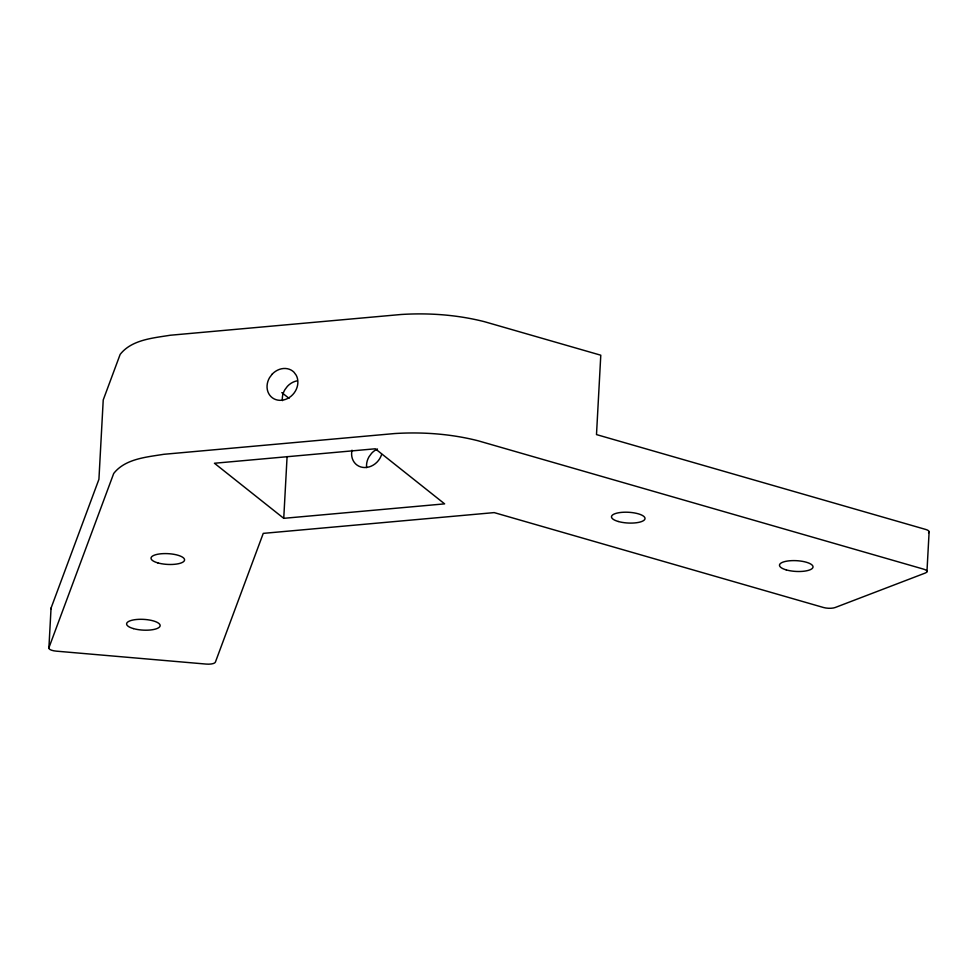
<?xml version="1.0" encoding="UTF-8"?>
<svg xmlns="http://www.w3.org/2000/svg" width="978" height="978" viewBox="0 0 978 978"><rect width="100%" height="100%" fill="white"/><g stroke="black" fill="none" stroke-linecap="round" stroke-linejoin="round"><path stroke-width="1.47" d="M48.9 647.791L113.705 473.474C125.233 458.706 146.529 457.129 163.778 454.305L394.709 433.547C422.569 431.799 450.834 433.877 477.949 440.736L923.635 569.159A8.386 2.69 3.1 0 1 925.347 573.01L835.2 607.509A8.386 2.69 3.1 0 1 823.476 607.497L494.183 512.606L263.253 533.377L215.38 662.155A8.386 2.69 3.1 0 1 206.077 664.074L56.247 651.14A8.386 2.69 3.1 0 1 48.9 647.791L51.052 608.108L98.925 479.318L103.228 399.941L120.147 354.415C131.688 339.647 152.984 338.07 170.233 335.246L401.151 314.488C429.024 312.74 457.288 314.806 484.391 321.676L600.785 355.21L596.494 434.587L925.787 529.465A8.386 2.69 3.1 0 1 928.562 532.753M283.742 518.328L214.439 463.254L375.32 448.792L444.623 503.866L283.742 518.328L287.092 456.543M926.948 571.788L929.1 532.105M281.823 392.618L288.999 398.315M366.628 467.582A16.785 14.487 -51.5 0 1 369.036 456.726L371.664 453.217A16.785 14.487 -51.5 0 1 377.484 449.012M51.076 608.805A8.386 2.69 3.1 0 1 51.052 608.108M381.664 454.379A16.785 14.487 -51.5 0 1 362.85 467.398A16.785 14.487 -51.5 0 1 352.007 450.198M282.41 400.638A16.785 14.487 -51.5 0 1 284.818 389.782L287.446 386.273A16.785 14.487 -51.5 0 1 297.239 380.821M272.19 374.146L269.561 377.655A16.785 14.487 -51.5 0 0 281.603 400.271A16.785 14.487 -51.5 0 0 296.224 375.259L293.962 372.19A16.785 14.487 -51.5 0 0 272.19 374.146M618.243 521.482A16.785 5.379 3.1 0 0 644.905 519.086A16.785 5.379 3.1 0 0 621.629 512.374A16.785 5.379 3.1 0 0 618.243 521.482M786.251 569.893A16.785 5.379 3.1 0 0 812.914 567.497A16.785 5.379 3.1 0 0 789.637 560.785A16.785 5.379 3.1 0 0 786.251 569.893M133.363 628.585A16.785 5.379 3.1 0 0 160.025 626.189A16.785 5.379 3.1 0 0 136.749 619.477A16.785 5.379 3.1 0 0 133.363 628.585M157.788 562.876A16.785 5.379 3.1 0 0 184.451 560.48A16.785 5.379 3.1 0 0 161.174 553.768A16.785 5.379 3.1 0 0 157.788 562.876"/></g></svg>
